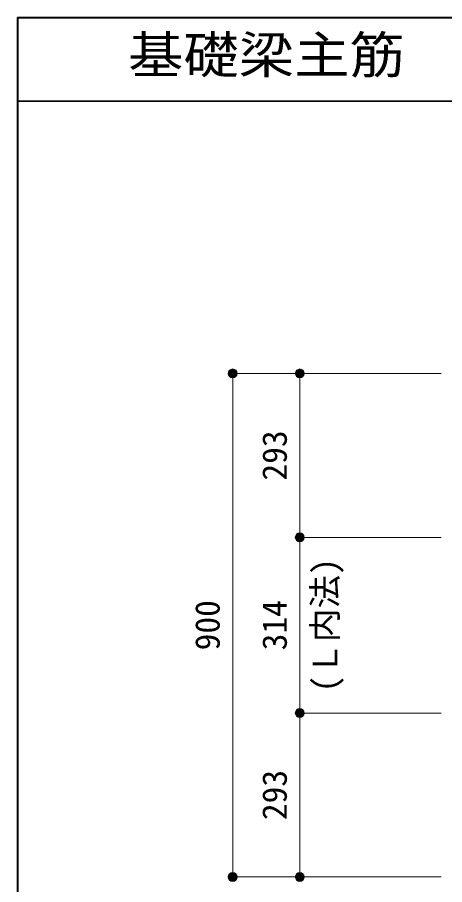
# Model space of a CAD drawing. Units: millimetres at full size, sheet at 1:20. Extents: x -3982 to 3969, y -2803 to 2801.
# Drawn here: x -3982 to -3218, y 1250 to 2801 of the extents above; entities that cross this region are included whole.
import ezdxf
from ezdxf.enums import TextEntityAlignment as Align

# ---------------------------------------------------------------- set-up
doc = ezdxf.new("R2010")
doc.units = ezdxf.units.MM
doc.header["$LTSCALE"] = 20
doc.header["$PDMODE"] = 32
doc.header["$PDSIZE"] = 12
for name, color, linetype, lineweight in [('6-7_文字', 7, 'Continuous', 18), ('6-D_寸法', 4, 'Continuous', 9), ('F-0_枠', 6, 'Continuous', 40)]:
    doc.layers.add(name, color=color, linetype=linetype, lineweight=lineweight)
doc.styles.add('ＭＳ ゴシック', font='')
doc.styles.get('ＭＳ ゴシック').set_extended_font_data('MS Gothic')

msp = doc.modelspace()

# ---------------------------------------------------------------- linework, layer by layer
at = {"layer": '6-D_寸法'}
for p, q in [((-3596.89, 2164.12), (-3476.89, 2164.12)), ((-3596.89, 2164.12), (-3596.89, 1264.12)), ((-3476.89, 2164.12), (-3223.87, 2164.12)), ((-3476.89, 2164.12), (-3476.89, 1871.12)), ((-3476.89, 1871.12), (-3223.87, 1871.12)), ((-3476.89, 1871.12), (-3476.89, 1557.12)), ((-3476.89, 1871.12), (-3476.89, 1557.12)), ((-3476.89, 1557.12), (-3223.87, 1557.12)), ((-3476.89, 1557.12), (-3476.89, 1264.12))]:
    msp.add_line(p, q, dxfattribs=at)
msp.add_lwpolyline([(-3596.89, 1264.12), (-3476.89, 1264.12), (-3223.87, 1264.12)], dxfattribs=at)
for centre, radius in [((-3596.89, 2164.12), 8), ((-3596.89, 2164.12), 7.2), ((-3476.89, 2164.12), 8), ((-3476.89, 2164.12), 7.2), ((-3596.89, 2164.12), 6.4), ((-3596.89, 2164.12), 5.6), ((-3596.89, 2164.12), 4.8), ((-3596.89, 2164.12), 4), ((-3596.89, 2164.12), 3.2), ((-3596.89, 2164.12), 2.4), ((-3596.89, 2164.12), 1.6), ((-3596.89, 2164.12), 0.8), ((-3476.89, 2164.12), 6.4), ((-3476.89, 2164.12), 5.6), ((-3476.89, 2164.12), 4.8), ((-3476.89, 2164.12), 4), ((-3476.89, 2164.12), 3.2), ((-3476.89, 2164.12), 2.4), ((-3476.89, 2164.12), 1.6), ((-3476.89, 2164.12), 0.8), ((-3476.89, 1871.12), 8), ((-3476.89, 1871.12), 7.2), ((-3476.89, 1871.12), 6.4), ((-3476.89, 1871.12), 5.6), ((-3476.89, 1871.12), 4.8), ((-3476.89, 1871.12), 4), ((-3476.89, 1871.12), 3.2), ((-3476.89, 1871.12), 2.4), ((-3476.89, 1871.12), 1.6), ((-3476.89, 1871.12), 0.8), ((-3476.89, 1557.12), 8), ((-3476.89, 1557.12), 7.2), ((-3476.89, 1557.12), 6.4), ((-3476.89, 1557.12), 5.6), ((-3476.89, 1557.12), 4.8), ((-3476.89, 1557.12), 4), ((-3476.89, 1557.12), 3.2), ((-3476.89, 1557.12), 2.4), ((-3476.89, 1557.12), 1.6), ((-3476.89, 1557.12), 0.8), ((-3596.89, 1264.12), 8), ((-3476.89, 1264.12), 8), ((-3596.89, 1264.12), 7.2), ((-3596.89, 1264.12), 6.4), ((-3596.89, 1264.12), 5.6), ((-3596.89, 1264.12), 4.8), ((-3596.89, 1264.12), 4), ((-3596.89, 1264.12), 3.2), ((-3596.89, 1264.12), 2.4), ((-3596.89, 1264.12), 1.6), ((-3596.89, 1264.12), 0.8), ((-3476.89, 1264.12), 7.2), ((-3476.89, 1264.12), 6.4), ((-3476.89, 1264.12), 5.6), ((-3476.89, 1264.12), 4.8), ((-3476.89, 1264.12), 4), ((-3476.89, 1264.12), 3.2), ((-3476.89, 1264.12), 2.4), ((-3476.89, 1264.12), 1.6), ((-3476.89, 1264.12), 0.8)]:
    msp.add_circle(centre, radius, dxfattribs=at)
at = {"layer": '6-D_寸法', "color": 7}
for p in [(-3596.89, 2164.12), (-3476.89, 2164.12), (-3476.89, 1871.12), (-3476.89, 1557.12), (-3596.89, 1264.12), (-3476.89, 1264.12)]:
    msp.add_point(p, dxfattribs=at)
at = {"layer": 'F-0_枠'}
for q in [(3969.4, 2800.77), (-3981.92, -2796.83)]:
    msp.add_line((-3981.92, 2800.77), q, dxfattribs=at)
at = {"layer": 'F-0_枠', "color": 2, "lineweight": 35}
msp.add_line((-3981.92, 2650.77), (2482.4, 2650.77), dxfattribs=at)

# ---------------------------------------------------------------- texts
at = {"layer": '6-7_文字', "color": 2, "style": 'ＭＳ ゴシック', "width": 1.1}
msp.add_text('\u3000\u3000基礎梁主筋\u3000３本タイプ', height=65.98, dxfattribs=at).set_placement((-3981.92, 2680.77), align=Align.BOTTOM_LEFT)
at = {"layer": '6-D_寸法', "style": 'ＭＳ ゴシック'}
for s, p in [('293', (-3486.89, 1972.62)), ('(Ｌ内法)', (-3396.68, 1594.12)), ('900', (-3606.89, 1669.12)), ('314', (-3486.89, 1669.12)), ('293', (-3486.89, 1365.62))]:
    msp.add_text(s, height=43.99, rotation=90, dxfattribs=at).set_placement(p, align=Align.BOTTOM_LEFT)

doc.saveas('drawing.dxf')
